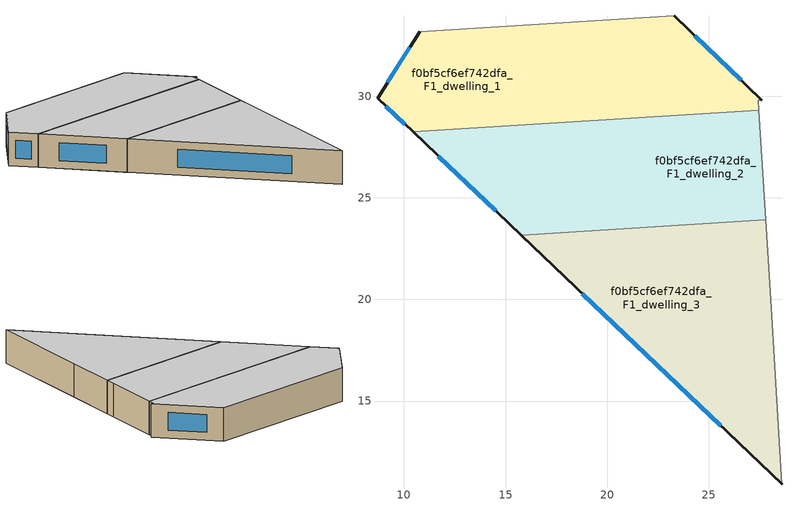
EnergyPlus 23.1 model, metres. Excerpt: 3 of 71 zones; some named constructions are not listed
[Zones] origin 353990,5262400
f0bf5cf6ef742dfa_F1_dwelling_1
 floor to f0bf5cf6ef742dfa_F0_dwelling_0 (EU_floor_Construction): 18.94,28.77 10.45,28.24 8.7,29.91 10.78,33.17 14.1,33.38 z3
 floor to f0bf5cf6ef742dfa_F0_dwelling_3 (EU_floor_Construction): 15.92,33.49 15.08,32.44 14.1,33.38 z3
 floor to f0bf5cf6ef742dfa_F0_dwelling_6 (EU_floor_Construction): 23.66,33.6 23.74,33.53 19.22,28.78 18.93,28.77 15.08,32.44 15.92,33.49 23.3,33.95 z3
 floor to f0bf5cf6ef742dfa_F0_dwelling_4 (EU_floor_Construction): 27.6,29.81 27.43,29.8 27.46,29.3 19.22,28.78 23.74,33.52 z3
 wall outside (EU_wall_Construction): 10.78,33.17 8.7,29.91 10.45,28.24 / 27.6,29.81 23.3,33.95 z3:6
 wall to f0bf5cf6ef742dfa_F1_dwelling_6 (EU_wall_Construction): 27.46,29.3 27.43,29.8 27.6,29.81 z3:6
 wall to f0bf5cf6ef742dfa_F1_dwelling_0 (EU_wall_Construction): 23.3,33.95 10.78,33.17 z3:6
 wall to f0bf5cf6ef742dfa_F1_dwelling_2 (EU_wall_Construction): 10.45,28.24 27.46,29.3 z3:6
 window (EU_Window_Construction): 9.11,29.51 10.04,28.63 / 10.29,32.4 9.19,30.67 / 26.59,30.78 24.31,32.98 z3.7:5.3
 ceiling to f0bf5cf6ef742dfa_F2_dwelling_1 (EU_floor_Construction): 27.46,29.3 27.43,29.8 27.6,29.81 23.3,33.95 10.78,33.17 8.7,29.91 10.45,28.24 z6
f0bf5cf6ef742dfa_F1_dwelling_2
 floor adiabatic (EU_floor_Construction): 27.46,29.3 27.79,23.91 24.26,23.69 19.07,28.63 19.22,28.78 z3
 floor to f0bf5cf6ef742dfa_F0_dwelling_0 (EU_floor_Construction): 19.84,27.9 15.53,23.39 10.45,28.24 18.94,28.77 z3
 floor to f0bf5cf6ef742dfa_F0_dwelling_1 (EU_floor_Construction): 24.26,23.69 15.76,23.16 15.53,23.39 19.84,27.9 z3
 floor to f0bf5cf6ef742dfa_F0_dwelling_6 (EU_floor_Construction): 19.22,28.78 19.07,28.63 18.93,28.77 z3
 wall outside (EU_wall_Construction): 10.45,28.24 15.76,23.16 z3:6
 wall to f0bf5cf6ef742dfa_F1_dwelling_3 (EU_wall_Construction): 15.76,23.16 27.79,23.91 z3:6
 wall to f0bf5cf6ef742dfa_F1_dwelling_7 (EU_wall_Construction): 27.79,23.91 27.74,24.69 z3:6
 wall to f0bf5cf6ef742dfa_F1_dwelling_6 (EU_wall_Construction): 27.74,24.69 27.46,29.3 z3:6
 window (EU_Window_Construction): 11.7,27.05 14.52,24.36 z3.7:5.3
 ceiling to f0bf5cf6ef742dfa_F2_dwelling_2 (EU_floor_Construction): 27.79,23.91 27.46,29.3 10.45,28.24 15.76,23.16 z6
f0bf5cf6ef742dfa_F1_dwelling_3
 floor to f0bf5cf6ef742dfa_F0_dwelling_1 (EU_floor_Construction): 27.11,20.96 22.8,16.45 15.76,23.16 24.26,23.69 z3
 floor to f0bf5cf6ef742dfa_F0_dwelling_5 (EU_floor_Construction): 27.85,23.01 28.03,20.09 26.48,21.58 z3
 floor to f0bf5cf6ef742dfa_F0_dwelling_2 (EU_floor_Construction): 28.03,20.09 28.6,10.91 22.8,16.45 27.11,20.96 z3
 floor adiabatic (EU_floor_Construction): 27.79,23.91 27.85,23.01 26.48,21.58 24.26,23.69 z3
 wall outside (EU_wall_Construction): 15.76,23.16 28.6,10.91 z3:6
 wall to f0bf5cf6ef742dfa_F1_dwelling_8 (EU_wall_Construction): 28.6,10.91 28.06,19.62 z3:6
 wall to f0bf5cf6ef742dfa_F1_dwelling_7 (EU_wall_Construction): 28.06,19.62 27.79,23.91 z3:6
 window (EU_Window_Construction): 18.78,20.29 25.59,13.79 z3.7:5.3
 ceiling to f0bf5cf6ef742dfa_F2_dwelling_3 (EU_floor_Construction): 28.6,10.91 27.79,23.91 15.76,23.16 z6
[SCHEDULE:FILE] Column Number=1; Rows to Skip at Top=0; Number of Hours of Data=8760; Column Separator=Comma; Interpolate to Timestep=No; Minutes per Item=60; Adjust Schedule for Daylight Savings=Yes
Name | File
EU_Step8_GainSchedule_f0bf5cf6ef742dfa_F1_dwelling_4_f000 | ../../schedules/f0bf5cf6ef742dfa/f0bf5cf6ef742dfa_F1_dwelling_4_f000_gain.csv
EU_Step8_GainSchedule_f0bf5cf6ef742dfa_F1_dwelling_5_f000 | ../../schedules/f0bf5cf6ef742dfa/f0bf5cf6ef742dfa_F1_dwelling_5_f000_gain.csv
EU_Step8_GainSchedule_f0bf5cf6ef742dfa_F1_dwelling_6_f000 | ../../schedules/f0bf5cf6ef742dfa/f0bf5cf6ef742dfa_F1_dwelling_6_f000_gain.csv
EU_Step8_GainSchedule_f0bf5cf6ef742dfa_F1_dwelling_7_f000 | ../../schedules/f0bf5cf6ef742dfa/f0bf5cf6ef742dfa_F1_dwelling_7_f000_gain.csv
EU_Step8_GainSchedule_f0bf5cf6ef742dfa_F1_dwelling_8_f000 | ../../schedules/f0bf5cf6ef742dfa/f0bf5cf6ef742dfa_F1_dwelling_8_f000_gain.csv
EU_Step8_GainSchedule_f0bf5cf6ef742dfa_F1_dwelling_9_f000 | ../../schedules/f0bf5cf6ef742dfa/f0bf5cf6ef742dfa_F1_dwelling_9_f000_gain.csv
EU_Step8_GainSchedule_f0bf5cf6ef742dfa_F1_dwelling_10_f000 | ../../schedules/f0bf5cf6ef742dfa/f0bf5cf6ef742dfa_F1_dwelling_10_f000_gain.csv
EU_Step8_GainSchedule_f0bf5cf6ef742dfa_F1_dwelling_11_f000 | ../../schedules/f0bf5cf6ef742dfa/f0bf5cf6ef742dfa_F1_dwelling_11_f000_gain.csv
EU_Step8_GainSchedule_f0bf5cf6ef742dfa_F1_dwelling_12_f000 | ../../schedules/f0bf5cf6ef742dfa/f0bf5cf6ef742dfa_F1_dwelling_12_f000_gain.csv
EU_Step8_GainSchedule_f0bf5cf6ef742dfa_F1_dwelling_13_f000 | ../../schedules/f0bf5cf6ef742dfa/f0bf5cf6ef742dfa_F1_dwelling_13_f000_gain.csv
